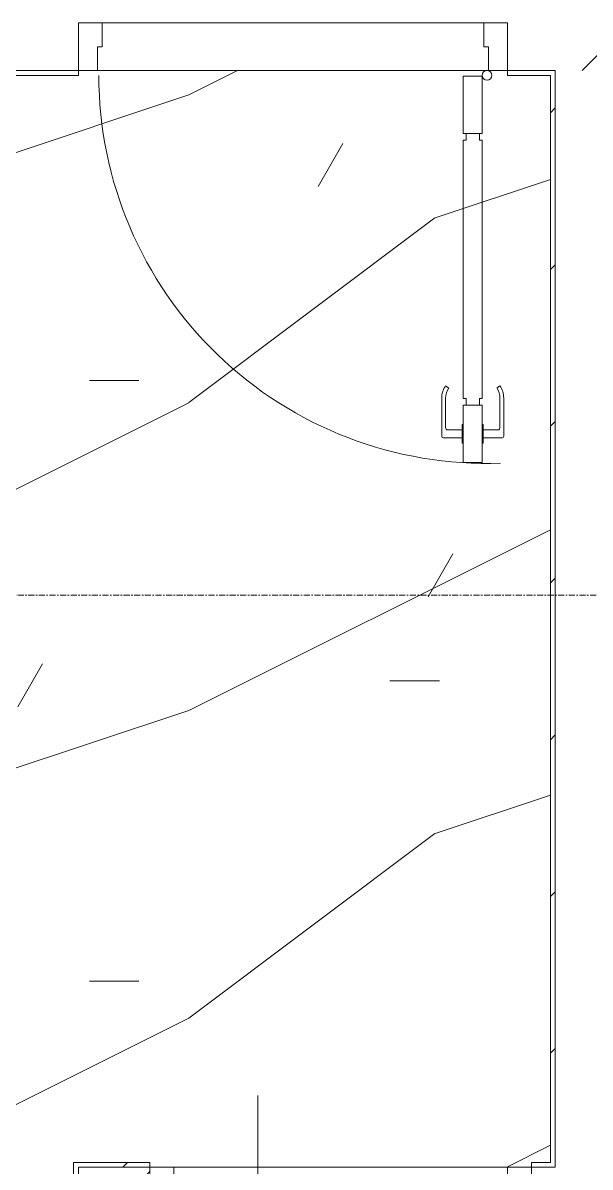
# Model space of a CAD drawing. Header units: millimetres. Extents: x 5121 to 246734, y -48180 to 129206.
# Drawn here: x 86161 to 87351, y 38037 to 40437 of the extents above; entities that cross this region are included whole.
import ezdxf

# ---------------------------------------------------------------- set-up
doc = ezdxf.new("R2010")
doc.units = ezdxf.units.MM
doc.linetypes.add('Grid Line', pattern=[22.225, 12.7, -3.175, 3.175, -3.175])
for name, color, linetype, lineweight in [('0-1', 7, 'Continuous', 5), ('A-DETL-GENF-1', 50, 'Continuous', 9), ('A-DETL-THIN-1', 50, 'Continuous', 9), ('A-DOOR-1', 253, 'Continuous', 9), ('A-DOOR-2', 50, 'Continuous', 9), ('A-FLOR-1', 50, 'Continuous', 9), ('A-FLOR-PATT-1', 9, 'Continuous', 9), ('A-WALL-1', 250, 'Continuous', 18), ('A-WALL-2', 50, 'Continuous', 9), ('A-WALL-PATT-1', 9, 'Continuous', 9), ('A-WALL-PATT-2', 50, 'Continuous', 9), ('S-GRID-1', 1, 'Grid Line', 9)]:
    doc.layers.add(name, color=color, linetype=linetype, lineweight=lineweight)
pattern_1 = [(45, (0, 0), (-164.4023, 164.4023), [])]
pattern_2 = [(45, (0, 0), (-175.3625, 175.3625), [])]

# ---------------------------------------------------------------- blocks, each defined once
blk = doc.blocks.new('DOOR_CW_01 CANH MO-PANEL KINH - DIW_01-900x2200-CỬA GỖ VÂN LAMINATE-553393-TKCS_MB TỔNG THỂ TẦNG 1')
at = {"layer": 'A-DETL-GENF-1'}
for p, q in [((-397, 872), (-357, 872)), ((-397, 752), (-397, 872)), ((-357, 872), (-357, 752)), ((-442, 737), (-442, 816.5)), ((-399, 820.5), (-438, 820.5)), ((-399, 831.8), (-397, 831.8)), ((-399, 792.2), (-399, 831.8)), ((-397, 792.2), (-397, 831.8)), ((-357, 792.2), (-357, 831.8)), ((-355, 831.8), (-357, 831.8)), ((-355, 792.2), (-355, 831.8)), ((-355, 820.5), (-316, 820.5)), ((-312, 737), (-312, 816.5)), ((-434, 799.5), (-434, 737)), ((-399, 803.5), (-430, 803.5)), ((-397, 792.2), (-399, 792.2)), ((-357, 792.2), (-355, 792.2)), ((-355, 803.5), (-324, 803.5)), ((-320, 799.5), (-320, 737)), ((-357, 752), (-397, 752)), ((-363, 752), (-391, 752)), ((-391, 752), (-391, 738)), ((-363, 738), (-363, 752)), ((-397, 738), (-391, 738)), ((-397, 738), (-397, 196)), ((-357, 738), (-363, 738)), ((-357, 196), (-357, 738)), ((-433.9, 711.2), (-427.3, 715.8)), ((-320.1, 711.2), (-326.7, 715.8)), ((-397, 196), (-391, 196)), ((-391, 196), (-391, 182)), ((-357, 196), (-363, 196)), ((-363, 182), (-363, 196)), ((-357, 182), (-397, 182)), ((-397, 182), (-397, 62)), ((-391, 182), (-363, 182)), ((-357, 62), (-357, 182)), ((-397, 62), (-357, 62))]:
    blk.add_line(p, q, dxfattribs=at)
blk.add_circle((-407, 60), 10, dxfattribs=at)
for centre, radius, start, end in [((-407, 60), 814, 360, 92), ((-438, 816.5), 4, 90, 180), ((-316, 816.5), 4, 0, 90), ((-430, 799.5), 4, 90, 180), ((-324, 799.5), 4, 360, 90), ((-397, 737), 45, 180, 215), ((-397, 737), 37, 180, 215), ((-357, 737), 37, 325, 0), ((-357, 737), 45, 325, 0)]:
    blk.add_arc(centre, radius, start, end, dxfattribs=at)
at = {"layer": 'A-DOOR-2'}
for p, q in [((-410, 50), (-450, 50)), ((-450, 50), (-450, -50)), ((-410, 0), (-410, 50)), ((-407, 50), (-382, 50)), ((450, 50), (410, 50)), ((410, 50), (410, 0)), ((450, -50), (450, 50)), ((-400, 0), (-410, 0)), ((-400, -50), (-400, 0)), ((410, 0), (400, 0)), ((400, 0), (400, -50)), ((-450, -50), (-400, -50)), ((400, -50), (450, -50))]:
    blk.add_line(p, q, dxfattribs=at)
blk = doc.blocks.new('DOOR_CW_01 CANH MO-PANEL KINH - DIG_02-800x2200-CỬA NHÔM KÍNH-401063-TKCS_MB TỔNG THỂ TẦNG 1')
at = {"layer": 'A-DETL-GENF-1'}
for p, q in [((-347, -182), (-347, -62)), ((-347, -62), (-307, -62)), ((-307, -62), (-307, -182)), ((-307, -182), (-347, -182)), ((-341, -196), (-341, -182)), ((-341, -182), (-313, -182)), ((-313, -182), (-313, -196)), ((-347, -196), (-341, -196)), ((-347, -638), (-347, -196)), ((-307, -196), (-313, -196)), ((-307, -196), (-307, -638)), ((-383.9, -611.2), (-377.3, -615.8)), ((-270.1, -611.2), (-276.7, -615.8)), ((-392, -637), (-392, -716.5)), ((-384, -699.5), (-384, -637)), ((-347, -638), (-341, -638)), ((-341, -652), (-341, -638)), ((-307, -638), (-313, -638)), ((-313, -638), (-313, -652)), ((-270, -699.5), (-270, -637)), ((-262, -637), (-262, -716.5)), ((-307, -652), (-347, -652)), ((-347, -652), (-347, -772)), ((-313, -652), (-341, -652)), ((-307, -772), (-307, -652)), ((-349, -692.2), (-349, -731.8)), ((-347, -692.2), (-349, -692.2)), ((-347, -692.2), (-347, -731.8)), ((-307, -692.2), (-307, -731.8)), ((-307, -692.2), (-305, -692.2)), ((-305, -692.2), (-305, -731.8)), ((-349, -703.5), (-380, -703.5)), ((-305, -703.5), (-274, -703.5)), ((-349, -720.5), (-388, -720.5)), ((-349, -731.8), (-347, -731.8)), ((-305, -731.8), (-307, -731.8)), ((-305, -720.5), (-266, -720.5)), ((-347, -772), (-307, -772))]:
    blk.add_line(p, q, dxfattribs=at)
blk.add_circle((-357, -60), 10, dxfattribs=at)
for centre, radius, start, end in [((-357, -60), 714, 268, 0), ((-347, -637), 45, 145, 180), ((-347, -637), 37, 145, 180), ((-307, -637), 37, 0, 35), ((-307, -637), 45, 360, 35), ((-388, -716.5), 4, 180, 270), ((-380, -699.5), 4, 180, 270), ((-274, -699.5), 4, 270, 0), ((-266, -716.5), 4, 270, 0)]:
    blk.add_arc(centre, radius, start, end, dxfattribs=at)
at = {"layer": 'A-DOOR-2'}
for p, q in [((-400, -50), (-400, 50)), ((-400, 50), (-350, 50)), ((-350, 50), (-350, 0)), ((350, 0), (350, 50)), ((350, 50), (400, 50)), ((400, 50), (400, -50)), ((-360, 0), (-360, -50)), ((-350, 0), (-360, 0)), ((360, 0), (350, 0)), ((360, -50), (360, 0)), ((-360, -50), (-400, -50)), ((-357, -50), (-332, -50)), ((400, -50), (360, -50))]:
    blk.add_line(p, q, dxfattribs=at)
blk = doc.blocks.new('NCV_TKTC_TANG 1_rvt-1-TKCS_MB TỔNG THỂ TẦNG 1')
at = {"layer": 'A-FLOR-PATT-1'}
h = blk.add_hatch(dxfattribs=at)
h.set_pattern_fill('FP_6', color=256, style=0, pattern_type=2)
h.set_pattern_definition([(0, (0, 0), (2519.68, 629.92), [103.937, -1785.823, 103.937, -1785.823, -10078.72]), (0, (0, 0), (2519.68, 629.92), [-3779.52, 103.937, -3675.583, 103.937, -1785.823, -4409.44]), (0, (0, 0), (2519.68, 629.92), [-9448.8, 103.937, -1155.903, 103.937, -3045.663]), (120, (944.9, 314.96), (-1805.3667, 1867.147), [103.937, -1785.823, 103.937, -11864.543]), (120, (944.9, 314.96), (-1805.3667, 1867.147), [-1993.697, -1785.823, 103.937, -3675.583, -6299.2]), (120, (944.9, 314.96), (-1805.3667, 1867.147), [-7559.04, 103.937, -1785.823, 103.937, -4305.503]), (120, (944.9, 314.96), (-1805.3667, 1867.147), [-9552.737, -1155.903, 103.937, -3045.663]), (240, (1259.84, 1574.8), (-714.3133, -2497.067), [103.937, -1785.823, 103.937, -11864.543]), (240, (1259.84, 1574.8), (-714.3133, -2497.067), [-1993.697, -1785.823, 103.937, -3675.583, -6299.2]), (240, (1259.84, 1574.8), (-714.3133, -2497.067), [-7559.04, 103.937, -1785.823, 103.937, -4305.503]), (240, (1259.84, 1574.8), (-714.3133, -2497.067), [-9552.737, -1155.903, 103.937, -3045.663])])
h.paths.add_polyline_path([(86267.6, 36746.9), (86267.6, 38046.9), (86427.6, 38046.9), (86427.6, 38036.9), (87227.6, 38036.9), (87227.6, 38046.9), (87267.6, 38047.6), (87267.6, 40326.9), (87177.6, 40326.9), (87177.6, 40336.9), (86277.6, 40336.9), (86277.6, 40326.9), (83737.6, 40326.9), (83737.6, 40156.9), (84187.9, 40156.9), (84187.9, 39706.9), (85676.5, 39706.9), (85705.2, 39703.2), (85732, 39692), (85755, 39674.4), (85772.7, 39651.4), (85783.8, 39624.6), (85787.6, 39595.8), (85787.6, 38168.4), (85783.8, 38139.6), (85772.7, 38112.8), (85755, 38089.8), (85732, 38072.2), (85705.2, 38061.1), (85676.5, 38057.3), (84187.9, 38057.3), (84187.9, 37607.3), (83737.6, 37607.3), (83737.6, 37296.9), (85237.6, 37296.9), (85237.6, 36746.9), (85994.2, 36746.9)])
h = blk.add_hatch(dxfattribs=at)
h.set_pattern_fill('FP_4', color=256, style=0, pattern_type=2)
h.set_pattern_definition([(216.87, (516.46, 1291.15), (3873.4454, 2582.3069), [645.575, -5810.175]), (206.565, (1291.15, 903.8), (-1291.1515, -1291.1492), [1443.55, -1443.55]), (198.435, (1291.15, 258.23), (-2582.2983, -1291.1527), [816.596, -3266.38])])
h.paths.add_polyline_path([(86267.6, 36746.9), (86267.6, 38046.9), (86427.6, 38046.9), (86427.6, 38036.9), (87227.6, 38036.9), (87227.6, 38046.9), (87267.6, 38047.6), (87267.6, 40326.9), (87177.6, 40326.9), (87177.6, 40336.9), (86277.6, 40336.9), (86277.6, 40326.9), (83737.6, 40326.9), (83737.6, 40156.9), (84187.9, 40156.9), (84187.9, 39706.9), (85676.5, 39706.9), (85705.2, 39703.2), (85732, 39692), (85755, 39674.4), (85772.7, 39651.4), (85783.8, 39624.6), (85787.6, 39595.8), (85787.6, 38168.4), (85783.8, 38139.6), (85772.7, 38112.8), (85755, 38089.8), (85732, 38072.2), (85705.2, 38061.1), (85676.5, 38057.3), (84187.9, 38057.3), (84187.9, 37607.3), (83737.6, 37607.3), (83737.6, 37296.9), (85237.6, 37296.9), (85237.6, 36746.9), (85994.2, 36746.9)])
at = {"layer": 'A-WALL-PATT-1'}
h = blk.add_hatch(dxfattribs=at)
h.set_pattern_fill('FP_2', color=256, style=0, pattern_type=2)
h.set_pattern_definition(pattern_2)
h.paths.add_polyline_path([(87377.6, 40336.9), (87427.6, 40336.9), (87427.6, 40436.9), (87177.6, 40436.9), (87177.6, 40336.9), (87277.6, 40336.9)])
h.paths.add_polyline_path([(88477.6, 40336.9), (88477.6, 40436.9), (88227.6, 40436.9), (88227.6, 40336.9), (88463.6, 40336.9)])
h.paths.add_polyline_path([(84977.2, 40336.9), (84977.2, 40436.9), (83727.6, 40436.9), (83727.6, 40336.9), (84142.1, 40336.9)])
h.paths.add_polyline_path([(85177.2, 40336.9), (86277.6, 40336.9), (86277.5, 40436.9), (85177.2, 40436.9), (85177.2, 40408)])
h = blk.add_hatch(dxfattribs=at)
h.set_pattern_fill('FP_2', color=256, style=0, pattern_type=2)
h.set_pattern_definition(pattern_2)
h.paths.add_polyline_path([(86277.6, 36737.8), (86377.6, 36737.8), (86377.6, 38036.9), (86277.6, 38036.8), (86277.6, 36737.8)])
h = blk.add_hatch(dxfattribs=at)
h.set_pattern_fill('FP_2', color=256, style=0, pattern_type=2)
h.set_pattern_definition(pattern_2)
h.paths.add_polyline_path([(87227.6, 37936.9), (88477.6, 37937.7), (88477.6, 38036.9), (87227.6, 38036.9), (87227.6, 37962)])
h.paths.add_polyline_path([(86377.6, 37936.9), (86427.6, 37936.9), (86427.6, 38036.9), (86377.6, 38036.9), (86377.6, 37993.3)])
at = {"layer": 'A-WALL-PATT-2'}
h = blk.add_hatch(dxfattribs=at)
h.set_pattern_fill('FP_10', color=256, style=0, pattern_type=2)
h.set_pattern_definition(pattern_1)
h.paths.add_polyline_path([(86269.6, 40326.9), (86277.6, 40326.9), (86277.6, 40336.9), (83727.6, 40336.9), (83727.6, 40326.9), (85877.6, 40326.9)])
h.paths.add_polyline_path([(87185.6, 40326.9), (87267.6, 40326.9), (87267.6, 40336.9), (87177.6, 40336.9), (87177.6, 40326.9)])
h = blk.add_hatch(dxfattribs=at)
h.set_pattern_fill('FP_10', color=256, style=0, pattern_type=2)
h.set_pattern_definition(pattern_1)
h.paths.add_polyline_path([(87277.5, 38036.9), (87277.6, 38037), (87277.6, 40336.9), (87267.6, 40336.9), (87267.6, 38036.9)])
h = blk.add_hatch(dxfattribs=at)
h.set_pattern_fill('FP_10', color=256, style=0, pattern_type=2)
h.set_pattern_definition(pattern_1)
h.paths.add_polyline_path([(86277.6, 38036.9), (86427.6, 38036.9), (86427.6, 38046.9), (86267.6, 38046), (86267.6, 38036.9)])
h.paths.add_polyline_path([(87267.6, 38036.9), (87267.6, 38046.9), (87227.6, 38046.9), (87227.6, 38036.9)])
h = blk.add_hatch(dxfattribs=at)
h.set_pattern_fill('FP_10', color=256, style=0, pattern_type=2)
h.set_pattern_definition(pattern_1)
h.paths.add_polyline_path([(86267.6, 36746.9), (86277.6, 36746.9), (86277.6, 38036.9), (86267.6, 38036.9), (86267.6, 37048.1)])
at = {"layer": 'A-DETL-THIN-1'}
blk.add_line((86653.8, 37736.9), (86653.8, 38186.9), dxfattribs=at)
at = {"layer": 'A-FLOR-1'}
for p, q in [((86327.6, 40436.9), (87127.6, 40436.9)), ((87137.6, 40336.9), (86317.6, 40336.9)), ((86477.6, 38036.9), (87177.6, 38036.9)), ((87177.6, 38036.9), (86477.6, 38036.9))]:
    blk.add_line(p, q, dxfattribs=at)
at = {"layer": 'A-WALL-1'}
for p, q in [((83737.6, 40326.9), (86277.6, 40326.9)), ((86277.6, 40326.9), (86277.6, 40336.9)), ((87177.6, 40336.9), (87177.6, 40326.9)), ((87177.6, 40326.9), (87267.6, 40326.9)), ((87277.6, 40336.9), (87267.6, 40336.9)), ((87267.6, 40336.9), (87277.6, 40336.9)), ((87267.6, 40326.9), (87267.6, 38046.9)), ((87277.6, 38036.9), (87277.6, 40336.9)), ((86427.6, 38046.9), (86267.6, 38046.9)), ((86267.6, 38046.9), (86267.6, 38036.9)), ((86427.6, 38036.9), (86427.6, 38046.9)), ((87267.6, 38046.9), (87227.6, 38046.9)), ((87227.6, 38046.9), (87227.6, 38036.9)), ((86267.6, 38036.9), (86267.6, 36746.9)), ((86277.6, 38036.9), (86377.6, 38036.9)), ((86277.6, 36746.9), (86277.6, 38036.9)), ((86377.6, 38036.9), (86277.6, 38036.9)), ((86277.6, 38036.9), (86277.6, 36736.9)), ((87267.6, 38036.9), (87277.6, 38036.9)), ((87277.6, 38036.9), (87267.6, 38036.9))]:
    blk.add_line(p, q, dxfattribs=at)
at = {"layer": 'A-WALL-2'}
for p, q in [((86327.6, 40436.9), (87127.6, 40436.9)), ((86277.6, 40336.9), (85177.2, 40336.9)), ((85177.2, 40336.9), (86277.6, 40336.9)), ((87137.6, 40336.9), (86317.6, 40336.9)), ((87267.6, 40336.9), (87177.6, 40336.9)), ((87177.6, 40336.9), (87267.6, 40336.9)), ((86377.6, 38036.9), (86427.6, 38036.9)), ((86427.6, 38036.9), (86377.6, 38036.9)), ((86477.6, 38036.9), (87177.6, 38036.9)), ((87227.6, 38036.9), (87267.6, 38036.9)), ((87267.6, 38036.9), (87227.6, 38036.9))]:
    blk.add_line(p, q, dxfattribs=at)
at = {"layer": 'A-DOOR-1', "rotation": 180}
blk.add_blockref('DOOR_CW_01 CANH MO-PANEL KINH - DIW_01-900x2200-CỬA GỖ VÂN LAMINATE-553393-TKCS_MB TỔNG THỂ TẦNG 1', (86727.6, 40386.9), dxfattribs=at)
at = {"layer": 'A-DOOR-1'}
blk.add_blockref('DOOR_CW_01 CANH MO-PANEL KINH - DIG_02-800x2200-CỬA NHÔM KÍNH-401063-TKCS_MB TỔNG THỂ TẦNG 1', (86827.6, 37986.9), dxfattribs=at)

msp = doc.modelspace()

# ---------------------------------------------------------------- linework, layer by layer
at = {"layer": 'S-GRID-1'}
msp.add_line((129301.8, 39236.9), (31601.8, 39236.9), dxfattribs=at)

# ---------------------------------------------------------------- block references
at = {"layer": '0-1'}
msp.add_blockref('NCV_TKTC_TANG 1_rvt-1-TKCS_MB TỔNG THỂ TẦNG 1', (0, 0), dxfattribs=at)

doc.saveas('drawing.dxf')
